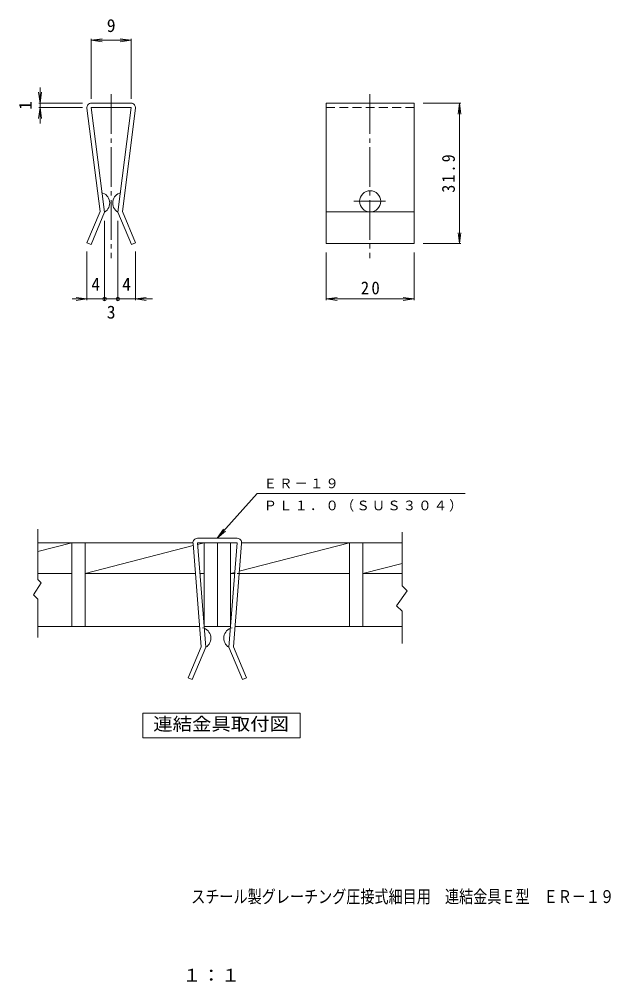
# Model space of a CAD drawing. Units: millimetres on the paper. Extents: x -58 to 77, y -132 to 87.
import ezdxf
from ezdxf.enums import TextEntityAlignment as Align

# ---------------------------------------------------------------- set-up
doc = ezdxf.new("R2010")
doc.units = ezdxf.units.MM
doc.header["$PDMODE"] = 32
doc.header["$PDSIZE"] = 0.8
doc.linetypes.add('CHAIN2', pattern=[12, 9, -1, 1, -1])
doc.linetypes.add('DASHED2', pattern=[3, 2, -1])
for name, color, linetype, lineweight in [('0-2_仕上', 3, 'Continuous', 9), ('0-3_建具', 4, 'Continuous', 9), ('0-4_その他', 7, 'Continuous', 9), ('0-5_寸法', 7, 'Continuous', 9), ('0-F', 7, 'Continuous', 9)]:
    doc.layers.add(name, color=color, linetype=linetype, lineweight=lineweight)
doc.styles.add('ＭＳ ゴシック', font='')
doc.styles.get('ＭＳ ゴシック').set_extended_font_data('MS Gothic')

msp = doc.modelspace()

# ---------------------------------------------------------------- linework, layer by layer
at = {"layer": '0-2_仕上'}
for p, q in [((-53.415, -29.15), (-53.415, -40.54)), ((29.276, -29.852), (29.276, -41.985)), ((-53.415, -34.231), (-45.665, -32.221)), ((-53.415, -32.221), (-18.197, -32.221)), ((-45.665, -32.221), (-45.665, -51.221)), ((-42.665, -32.221), (-42.665, -51.221)), ((-17.166, -32.611), (-15.665, -32.221)), ((-16.768, -32.221), (-8.165, -32.221)), ((-15.665, -32.221), (-15.665, -51.221)), ((-12.665, -32.221), (-12.665, -51.221)), ((-9.665, -32.221), (-9.665, -51.221)), ((-7.689, -38.709), (17.335, -32.221)), ((-7.165, -32.221), (29.276, -32.221)), ((17.335, -32.221), (17.335, -51.221)), ((20.335, -32.221), (20.335, -51.221)), ((-42.665, -39.221), (-18.146, -32.865)), ((20.335, -39.221), (29.276, -36.903)), ((-53.415, -39.221), (-45.665, -39.221)), ((-42.665, -39.221), (-17.643, -39.221)), ((-16.636, -39.221), (-15.665, -39.221)), ((-9.665, -39.221), (-8.698, -38.971)), ((-9.665, -39.221), (-8.718, -39.221)), ((-8.165, -39.221), (-7.77, -39.221)), ((-7.711, -39.221), (17.335, -39.221)), ((20.335, -39.221), (29.276, -39.221)), ((-52.634, -41.321), (-54.43, -44.015)), ((-53.415, -40.54), (-52.634, -41.321)), ((30.407, -43.117), (27.969, -46.581)), ((29.276, -41.985), (30.407, -43.117)), ((-54.43, -44.015), (-53.415, -45.03)), ((-53.415, -45.03), (-53.415, -53.723)), ((27.969, -46.581), (29.276, -47.757)), ((29.276, -47.757), (29.276, -55.127)), ((-53.415, -51.221), (-16.678, -51.221)), ((-15.665, -51.221), (-9.665, -51.221)), ((-8.653, -51.221), (29.276, -51.221))]:
    msp.add_line(p, q, dxfattribs=at)
at = {"layer": '0-3_建具', "linetype": 'CHAIN2'}
for p, q in [((-36.769, 69.574), (-36.769, 32.412)), ((21.914, 69.574), (21.914, 32.412)), ((18.317, 45.284), (25.511, 45.284))]:
    msp.add_line(p, q, dxfattribs=at)
at = {"layer": '0-3_建具'}
for p, q in [((-42.272, 66.408), (-39.301, 42.947)), ((-32.252, 67.565), (-41.285, 67.565)), ((-32.252, 66.565), (-41.285, 66.565)), ((-41.285, 66.565), (-38.269, 42.823)), ((-32.252, 66.565), (-35.269, 42.821)), ((-31.265, 66.409), (-34.237, 42.946)), ((-39.301, 42.947), (-42.269, 35.866)), ((-38.269, 42.823), (-41.346, 35.48)), ((-35.269, 42.821), (-32.191, 35.48)), ((-34.237, 42.946), (-31.269, 35.866)), ((12.026, 42.884), (32.026, 42.884)), ((-42.269, 35.866), (-41.346, 35.48)), ((-31.269, 35.866), (-32.191, 35.48)), ((-18.185, -32.379), (-16.326, -55.84)), ((-8.165, -31.221), (-17.197, -31.221)), ((-17.197, -32.221), (-15.293, -55.964)), ((-8.165, -32.221), (-17.197, -32.221)), ((-8.165, -32.221), (-10.039, -55.965)), ((-7.177, -32.377), (-9.007, -55.841)), ((-16.326, -55.84), (-19.293, -62.92)), ((-15.293, -55.964), (-18.371, -63.307)), ((-10.039, -55.965), (-6.961, -63.307)), ((-9.007, -55.841), (-6.039, -62.92)), ((-19.293, -62.92), (-18.371, -63.307)), ((-6.039, -62.92), (-6.961, -63.307))]:
    msp.add_line(p, q, dxfattribs=at)
at = {"layer": '0-3_建具', "linetype": 'DASHED2'}
msp.add_line((32.026, 66.573), (12.026, 66.573), dxfattribs=at)
at = {"layer": '0-3_建具'}
msp.add_lwpolyline([(12.026, 35.673), (32.026, 35.673), (32.026, 67.573), (12.026, 67.573)], close=True, dxfattribs=at)
msp.add_circle((22.026, 45.284), 2.4, dxfattribs=at)
for centre, radius, start, end in [((-41.285, 66.565), 1, 90, 189.06796), ((-32.252, 66.565), 1, 351.02818, 90), ((-39.549, 44.897), 2.438, 301.68861, 76.44804), ((-33.992, 44.898), 2.438, 103.64784, 238.40677), ((-17.197, -32.221), 1, 90, 189.06796), ((-8.165, -32.221), 1, 351.02818, 90), ((-16.574, -53.89), 2.438, 301.68861, 76.44804), ((-8.762, -53.889), 2.438, 103.64784, 238.40677)]:
    msp.add_arc(centre, radius, start, end, dxfattribs=at)
at = {"layer": '0-4_その他'}
for p, q in [((-41.285, 81.84), (-38.806, 82.166)), ((-41.285, 82.14), (-41.285, 68.565)), ((-41.285, 81.84), (-32.252, 81.84)), ((-41.285, 81.84), (-38.806, 81.513)), ((-32.252, 81.84), (-34.731, 82.166)), ((-32.252, 81.84), (-34.731, 81.513)), ((-32.252, 82.14), (-32.252, 68.565)), ((-52.909, 67.565), (-53.236, 70.044)), ((-52.909, 71.097), (-52.909, 62.943)), ((-52.909, 67.565), (-52.583, 70.044)), ((-52.909, 66.565), (-53.236, 64.087)), ((-53.209, 67.565), (-43.285, 67.565)), ((-53.209, 66.565), (-43.285, 66.565)), ((-52.909, 66.565), (-52.583, 64.087)), ((42.59, 67.573), (34.026, 67.573)), ((42.29, 67.573), (41.964, 65.095)), ((42.29, 35.673), (42.29, 67.573)), ((42.29, 67.573), (42.617, 65.095)), ((-38.269, 22.819), (-38.269, 40.823)), ((-35.269, 22.819), (-35.269, 40.821)), ((42.29, 35.673), (41.964, 38.152)), ((42.29, 35.673), (42.617, 38.152)), ((42.59, 35.673), (34.026, 35.673)), ((-42.269, 22.819), (-42.269, 33.866)), ((-31.269, 22.819), (-31.269, 33.866)), ((12.026, 22.819), (12.026, 33.673)), ((32.026, 22.819), (32.026, 33.673)), ((-45.609, 23.119), (-38.269, 23.119)), ((-42.269, 23.119), (-44.747, 23.445)), ((-42.269, 23.119), (-44.747, 22.793)), ((-38.269, 23.119), (-35.269, 23.119)), ((-35.269, 23.119), (-27.414, 23.119)), ((-31.269, 23.119), (-28.79, 23.445)), ((-31.269, 23.119), (-28.79, 22.793)), ((12.026, 23.119), (14.504, 23.445)), ((12.026, 23.119), (32.026, 23.119)), ((12.026, 23.119), (14.504, 22.793)), ((32.026, 23.119), (29.547, 23.445)), ((32.026, 23.119), (29.547, 22.793))]:
    msp.add_line(p, q, dxfattribs=at)
for p in [(-38.269, 23.119), (-35.269, 23.119)]:
    msp.add_point(p, dxfattribs=at)
at = {"layer": '0-5_寸法'}
for p, q in [((-12.681, -31.221), (-10.794, -29.582)), ((6.168, -70.916), (6.168, -76.509)), ((6.168, -76.509), (-29.598, -76.509))]:
    msp.add_line(p, q, dxfattribs=at)
for points in [[(-3.66, -21.031), (-12.681, -31.221), (-11.283, -29.149)], [(-29.598, -76.509), (-29.598, -70.916), (6.168, -70.916)]]:
    msp.add_lwpolyline(points, dxfattribs=at)
at = {"layer": '0-F'}
msp.add_line((-3.66, -21.031), (43.594, -21.031), dxfattribs=at)

# ---------------------------------------------------------------- texts
at = {"layer": '0-4_その他', "color": 2, "style": 'ＭＳ ゴシック'}
for s, p in [('9', (-37.769, 82.84)), ('4', (-41.269, 24.119)), ('4', (-34.269, 24.119)), ('3', (-37.769, 17.792))]:
    msp.add_text(s, height=2.933, dxfattribs=at).set_placement(p, align=Align.BOTTOM_LEFT)
msp.add_text('1', height=2.933, rotation=90, dxfattribs=at).set_placement((-53.909, 66.065), align=Align.BOTTOM_LEFT)
at = {"layer": '0-4_その他', "color": 2, "insert": (41.29, 47.248), "char_height": 2.933, "attachment_point": 7, "rotation": 90, "style": 'ＭＳ ゴシック'}
msp.add_mtext('\\T1.28;\\W0.9;31.9', dxfattribs=at)
at = {"layer": '0-4_その他', "color": 2, "insert": (19.901, 24.119), "char_height": 2.933, "attachment_point": 7, "style": 'ＭＳ ゴシック'}
msp.add_mtext('\\T1.27;\\W0.95;20', dxfattribs=at)
at = {"layer": '0-5_寸法', "color": 2, "style": 'ＭＳ ゴシック', "width": 1.1}
for s, p in [('連結金具取付図', (-27.215, -75.713)), ('１：１', (-20.662, -132.771))]:
    msp.add_text(s, height=2.933, dxfattribs=at).set_placement(p, align=Align.BOTTOM_LEFT)
at = {"layer": '0-5_寸法', "style": 'ＭＳ ゴシック', "width": 0.8}
msp.add_text('スチール製グレーチング圧接式細目用\u3000連結金具Ｅ型\u3000ＥＲ－１９', height=2.933, dxfattribs=at).set_placement((-18.604, -114.903), align=Align.BOTTOM_LEFT)
at = {"layer": '0-F', "char_height": 2.199, "attachment_point": 7, "style": 'ＭＳ ゴシック'}
for s, insert in [('\\T1.17;ＥＲ－１９', (-2.148, -19.884)), ('\\T1.17;ＰＬ１．０（ＳＵＳ３０４）', (-2.148, -25.148))]:
    msp.add_mtext(s, dxfattribs=dict(at, insert=insert))

doc.saveas('drawing.dxf')
